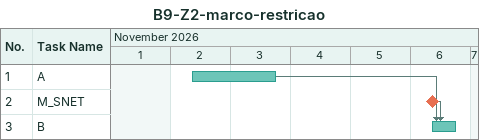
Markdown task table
B9-Z2-marco-restricao

| ID | Task | Start | Finish | Predecessors |
|---|---|---|---|---|
| 1 | A | 2026-11-02 | 2026-11-03 |  |
| 2 | M_SNET (milestone) | 2026-11-06 | 2026-11-06 |  |
| 3 | B | 2026-11-06 | 2026-11-06 | 2, 1 |
